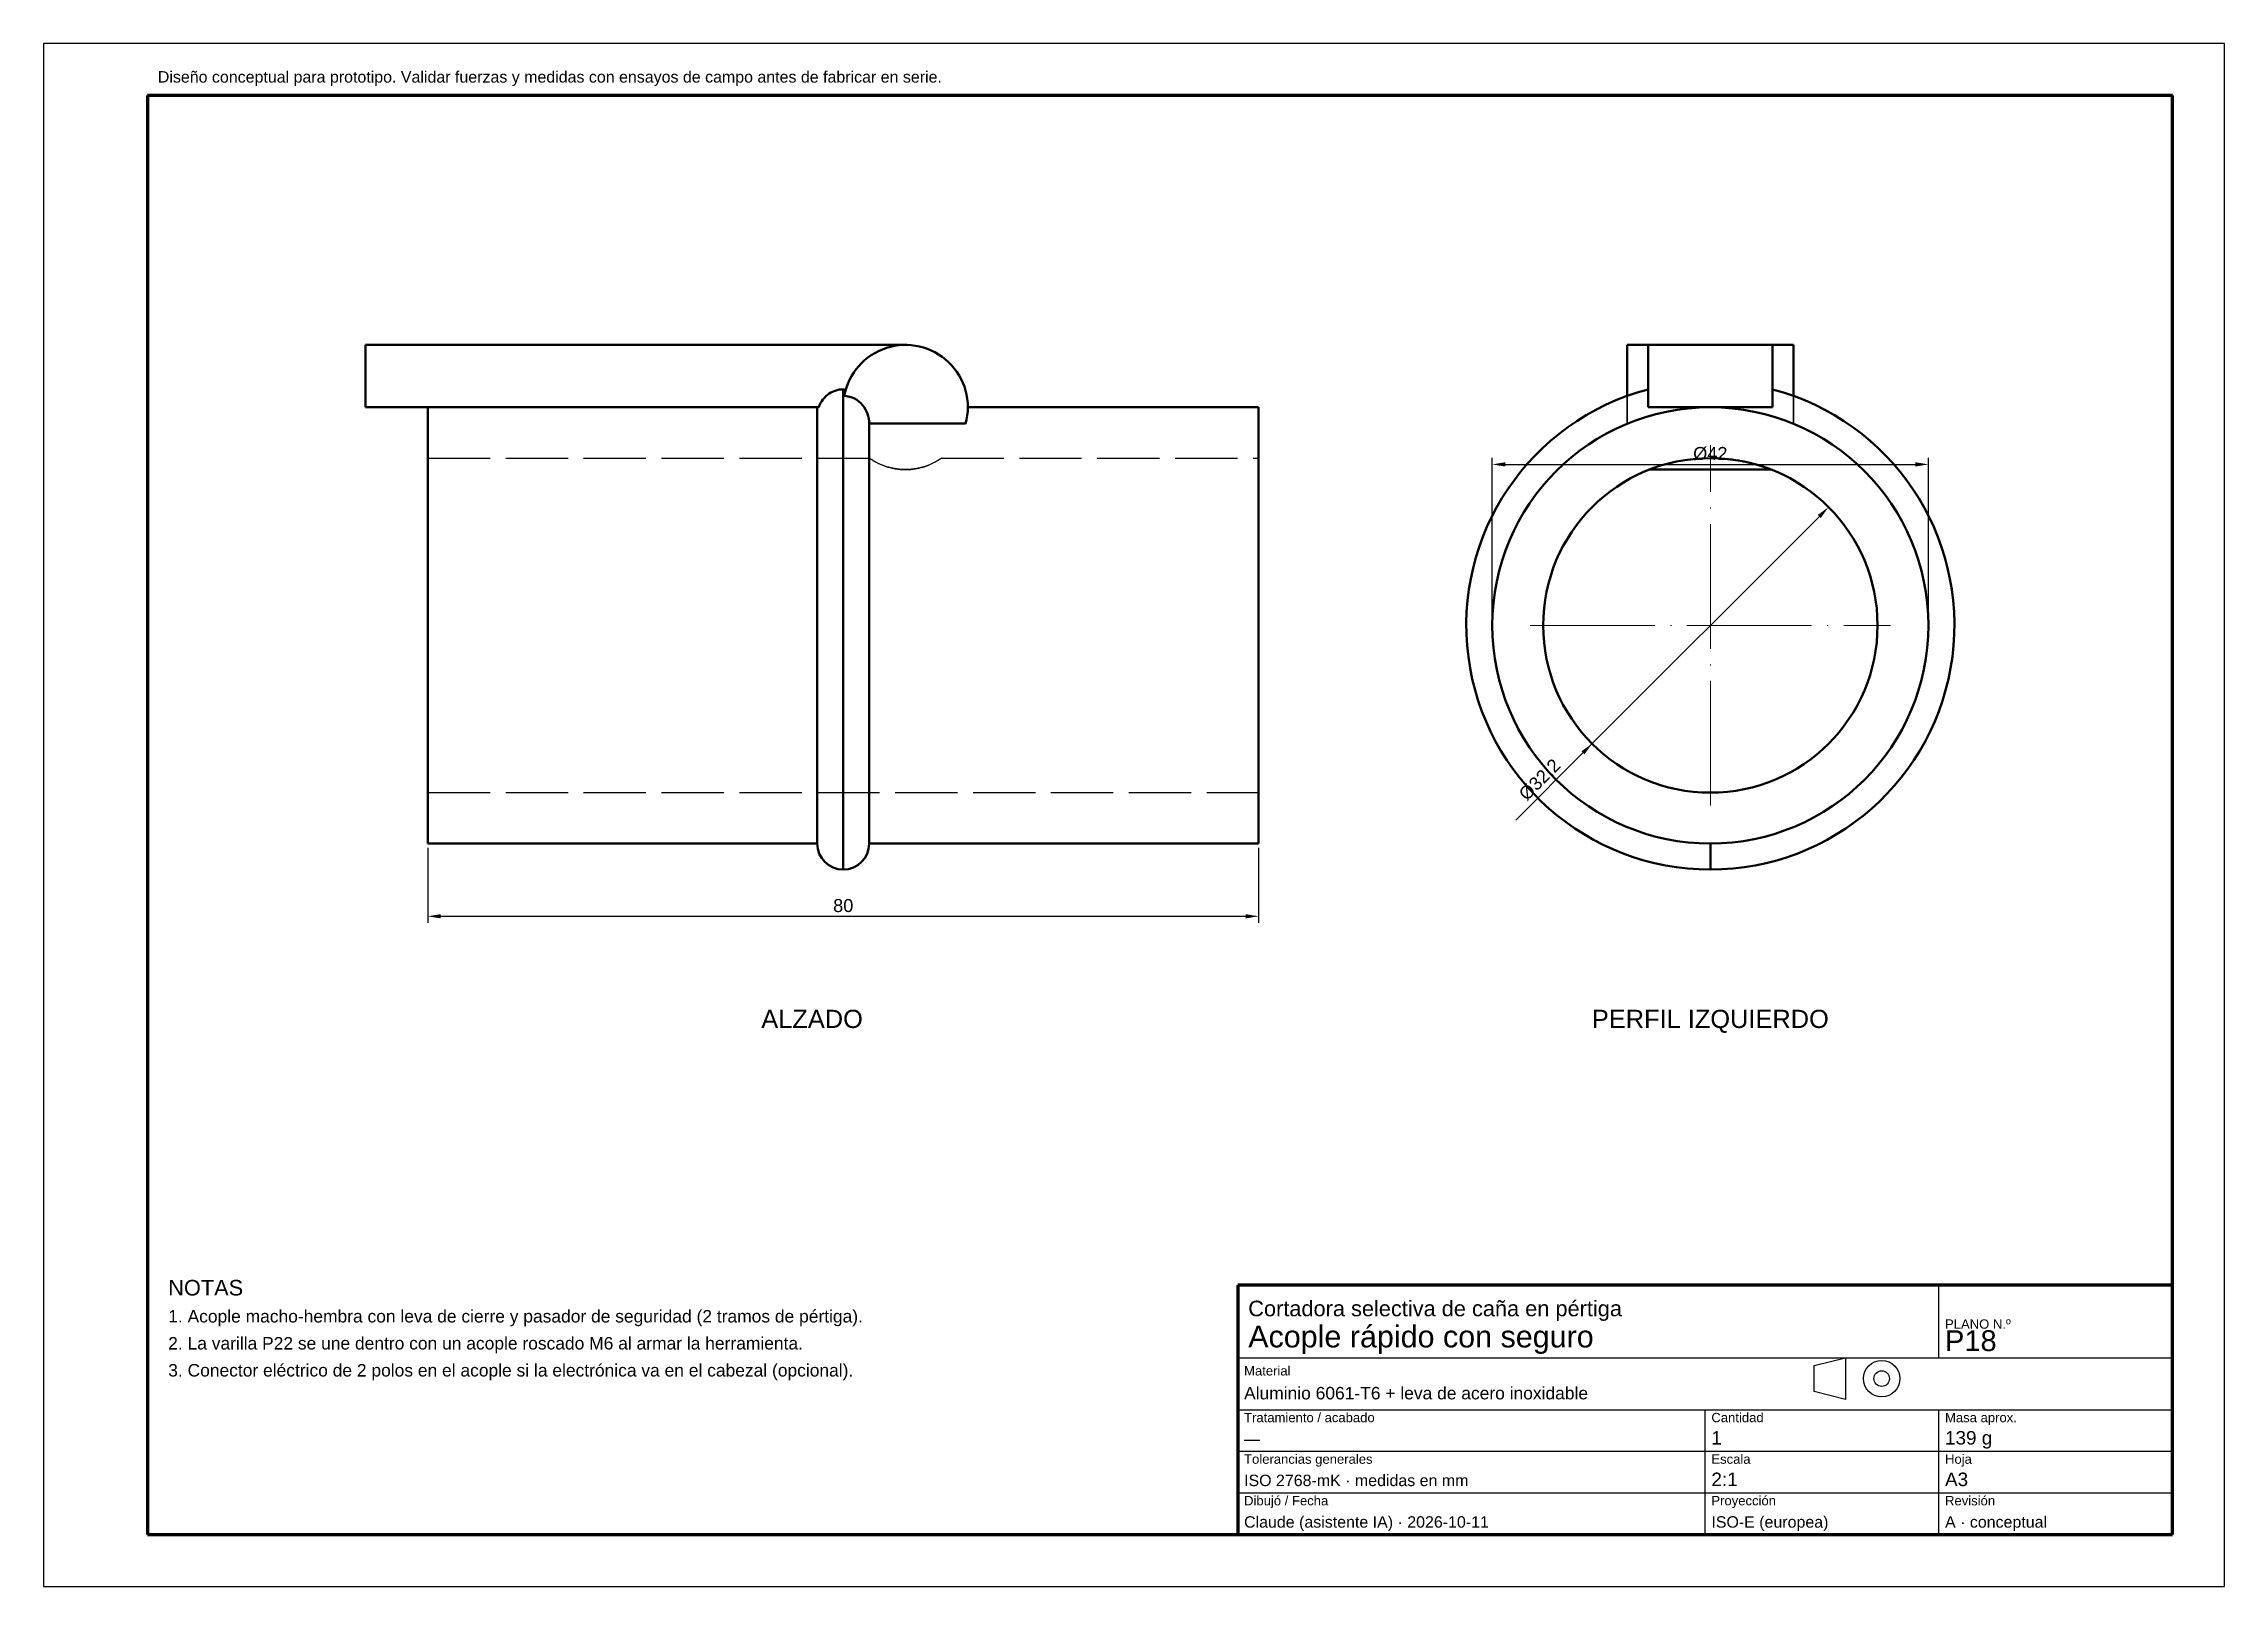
# Model space of a CAD drawing. Header units: millimetres. Extents: x 0 to 210, y 0 to 148.
import ezdxf
from ezdxf.enums import TextEntityAlignment as Align

# ---------------------------------------------------------------- set-up
doc = ezdxf.new("R2010")
doc.units = ezdxf.units.MM
doc.header["$LTSCALE"] = 0.5
doc.linetypes.add('ACAD_ISO02W100', pattern=[15, 12, -3])
doc.linetypes.add('ACAD_ISO04W100', pattern=[30, 24, -3, 0, -3])
for name, color, linetype, lineweight in [('COTAS', 4, 'Continuous', 18), ('EJES', 1, 'ACAD_ISO04W100', 18), ('MARCO', 7, 'Continuous', 70), ('OCULTAS', 8, 'ACAD_ISO02W100', 25), ('TEXTO', 7, 'Continuous', 25), ('VISIBLE', 7, 'Continuous', 50)]:
    doc.layers.add(name, color=color, linetype=linetype, lineweight=lineweight)
doc.styles.get("Standard").update_dxf_attribs({"font": 'arial.ttf'})
doc.dimstyles.new('ISO25', dxfattribs={"dimscale": 0.5, "dimtxt": 2.5, "dimasz": 2.5, "dimexe": 1.25, "dimexo": 0.8, "dimgap": 0.8, "dimtad": 1, "dimdec": 1, "dimtxsty": 'Standard', "dimcen": 2.5, "dimclrd": 4, "dimclre": 4, "dimclrt": 7, "dimazin": 3, "dimtfac": 1, "dimtmove": 0, "dimatfit": 3})

msp = doc.modelspace()

# ---------------------------------------------------------------- linework, layer by layer
at = {"layer": 'EJES'}
for p, q in [((160.5, 75.15), (160.5, 109.85)), ((143.15, 92.5), (177.85, 92.5))]:
    msp.add_line(p, q, dxfattribs=at)
at = {"layer": 'MARCO'}
for p, q in [((205, 143.5), (10, 143.5)), ((10, 143.5), (10, 5)), ((205, 5), (205, 143.5)), ((205, 29), (115, 29)), ((115, 29), (115, 5)), ((205, 5), (205, 29)), ((10, 5), (205, 5)), ((115, 5), (205, 5))]:
    msp.add_line(p, q, dxfattribs=at)
at = {"layer": 'OCULTAS'}
for p, q in [((31, 113.5), (31, 119.5)), ((31, 119.5), (83, 119.5)), ((166.5, 119.5), (154.5, 119.5)), ((31, 113.5), (74.65, 113.5)), ((37, 113.5), (74.5, 113.5)), ((79.5, 111.92), (88.79, 111.92)), ((37, 108.6), (79.54, 108.6)), ((86.46, 108.6), (117, 108.6)), ((37, 76.4), (117, 76.4))]:
    msp.add_line(p, q, dxfattribs=at)
for radius in [21, 16.1]:
    msp.add_circle((160.5, 92.5), radius, dxfattribs=at)
for centre, radius, start, end in [((83, 113.5), 6, -15.3027, 169.4921), ((83, 113.5), 6, 90, 163.4576), ((83, 113.5), 6, 90, 163.4576), ((160.5, 92.5), 21, -270, -90), ((160.5, 92.5), 21, -90, 90), ((160.5, 92.5), 21, -247.6073, -90), ((160.5, 92.5), 21, -90, 67.6073)]:
    msp.add_arc(centre, radius, start, end, dxfattribs=at)
for points, degree, knots in [([(152.5, 111.92), (152.5, 112.69), (152.5, 114.26), (152.5, 115.03), (152.5, 115.78), (152.5, 116.48), (152.5, 117.14), (152.5, 117.73), (152.5, 118.25), (152.5, 118.69), (152.5, 119.04), (152.5, 119.29), (152.5, 119.45), (152.5, 119.5)], 1, [0, 0, 0.131277, 0.393831, 0.525108, 0.656385, 0.787662, 0.91894, 1.050217, 1.181494, 1.312771, 1.444048, 1.575325, 1.706602, 1.837879, 1.837879]), ([(74.65, 113.5), (74.52, 113.5), (74.51, 113.5), (74.5, 113.5), (74.5, 113.5), (74.5, 113.5), (74.5, 113.5)], 3, [0, 0, 0, 0, 0.645042, 0.645042, 0.645042, 1, 1, 1, 1]), ([(74.65, 113.5), (74.52, 113.5), (74.51, 113.5), (74.5, 113.5), (74.5, 113.5), (74.5, 113.5), (74.5, 113.5)], 3, [0, 0, 0, 0, 0.645042, 0.645042, 0.645042, 1, 1, 1, 1]), ([(74.65, 113.5), (74.83, 114.04), (75.19, 114.51), (75.66, 114.82), (76.06, 115.08), (76.53, 115.22), (77, 115.22)], 3, [0, 0, 0, 0, 0.543657, 0.543657, 0.543657, 1, 1, 1, 1]), ([(77.1, 114.59), (77.78, 114.57), (78.44, 114.23), (78.87, 113.69), (79.28, 113.2), (79.5, 112.56), (79.5, 111.92)], 3, [0, 0, 0, 0, 0.51725, 0.51725, 0.51725, 1, 1, 1, 1]), ([(88.79, 111.92), (88.93, 112.45), (88.97, 112.84), (88.99, 113.11), (89, 113.37), (89, 113.5), (89, 113.5)], 3, [0, 0, 0, 0, 0.5, 0.5, 0.5, 1, 1, 1, 1]), ([(89, 113.5), (89, 113.5), (89, 113.37), (88.99, 113.11), (88.97, 112.84), (88.93, 112.45), (88.79, 111.92)], 3, [0, 0, 0, 0, 0.5, 0.5, 0.5, 1, 1, 1, 1]), ([(152.5, 114.59), (152.5, 114.57), (152.5, 114.23), (152.5, 113.69), (152.5, 113.2), (152.5, 112.56), (152.5, 111.92)], 3, [0, 0, 0, 0, 0.51725, 0.51725, 0.51725, 1, 1, 1, 1]), ([(152.5, 111.92), (153.79, 112.45), (155.12, 112.84), (156.46, 113.11), (157.8, 113.37), (159.15, 113.5), (160.5, 113.5), (161.85, 113.5), (163.2, 113.37), (164.54, 113.11), (165.88, 112.84), (167.21, 112.45), (168.5, 111.92)], 3, [0, 0, 0, 0, 0.25, 0.25, 0.25, 0.5, 0.5, 0.5, 0.75, 0.75, 0.75, 1, 1, 1, 1]), ([(154.5, 113.5), (154.5, 114.04), (154.5, 114.51), (154.5, 114.82), (154.5, 115.08), (154.5, 115.22), (154.5, 115.22)], 3, [0, 0, 0, 0, 0.543657, 0.543657, 0.543657, 1, 1, 1, 1]), ([(166.5, 113.5), (166.5, 114.04), (166.5, 114.51), (166.5, 114.82), (166.5, 115.08), (166.5, 115.22), (166.5, 115.22)], 3, [0, 0, 0, 0, 0.543657, 0.543657, 0.543657, 1, 1, 1, 1]), ([(168.5, 114.59), (168.5, 114.57), (168.5, 114.23), (168.5, 113.69), (168.5, 113.2), (168.5, 112.56), (168.5, 111.92)], 3, [0, 0, 0, 0, 0.51725, 0.51725, 0.51725, 1, 1, 1, 1]), ([(86.46, 108.6), (86.46, 108.6), (86.4, 108.56), (86.27, 108.47), (86.14, 108.39), (85.94, 108.26), (85.63, 108.11), (85.31, 107.95), (84.87, 107.77), (84.27, 107.64), (83.89, 107.55), (83.45, 107.5), (83, 107.5), (82.55, 107.5), (82.1, 107.55), (81.71, 107.64), (81.13, 107.77), (80.69, 107.95), (80.38, 108.1), (80.23, 108.18), (80.1, 108.25), (80, 108.31), (79.67, 108.5), (79.54, 108.6), (79.54, 108.6)], 3, [0, 0, 0, 0, 0.0679276, 0.0679276, 0.0679276, 0.1358551, 0.1358551, 0.1358551, 0.205277, 0.205277, 0.205277, 0.2500472, 0.2500472, 0.2500472, 0.2952974, 0.2952974, 0.2952974, 0.3640008, 0.3640008, 0.3640008, 0.3968934, 0.3968934, 0.3968934, 0.500187, 0.500187, 0.500187, 0.500187]), ([(79.54, 108.6), (79.54, 108.6), (79.61, 108.54), (79.78, 108.44), (79.91, 108.35), (80.1, 108.24), (80.38, 108.1), (80.69, 107.95), (81.13, 107.77), (81.71, 107.64), (82.1, 107.55), (82.55, 107.5), (83, 107.5), (83.45, 107.5), (83.89, 107.55), (84.27, 107.64), (84.87, 107.77), (85.31, 107.95), (85.63, 108.11), (85.94, 108.26), (86.14, 108.39), (86.27, 108.47), (86.4, 108.56), (86.46, 108.6), (86.46, 108.6)], 3, [0, 0, 0, 0, 0.152215, 0.152215, 0.152215, 0.272328, 0.272328, 0.272328, 0.409673, 0.409673, 0.409673, 0.500132, 0.500132, 0.500132, 0.589632, 0.589632, 0.589632, 0.728413, 0.728413, 0.728413, 0.864206, 0.864206, 0.864206, 1, 1, 1, 1]), ([(166.35, 107.5), (166.35, 107.5), (166.21, 107.55), (165.98, 107.64), (165.62, 107.77), (165.07, 107.95), (164.47, 108.1), (164.18, 108.18), (163.87, 108.25), (163.56, 108.31), (162.58, 108.5), (161.54, 108.6), (160.5, 108.6), (159.73, 108.6), (158.97, 108.54), (158.22, 108.44), (157.64, 108.35), (157.06, 108.24), (156.53, 108.1), (155.93, 107.95), (155.38, 107.77), (155.02, 107.64), (154.79, 107.55), (154.65, 107.5), (154.65, 107.5)], 3, [0, 0, 0, 0, 0.09048, 0.09048, 0.09048, 0.227856, 0.227856, 0.227856, 0.293626, 0.293626, 0.293626, 0.500167, 0.500167, 0.500167, 0.652291, 0.652291, 0.652291, 0.772332, 0.772332, 0.772332, 0.909595, 0.909595, 0.909595, 1, 1, 1, 1]), ([(154.65, 107.5), (154.65, 107.5), (154.79, 107.55), (155.02, 107.64), (155.37, 107.77), (155.93, 107.95), (156.54, 108.11), (157.14, 108.26), (157.79, 108.39), (158.46, 108.47), (159.13, 108.56), (159.81, 108.6), (160.5, 108.6)], 3, [0, 0, 0, 0, 0.179047, 0.179047, 0.179047, 0.456682, 0.456682, 0.456682, 0.728341, 0.728341, 0.728341, 1, 1, 1, 1]), ([(160.5, 69), (160.5, 69.01), (160.5, 69.02), (160.5, 69.04), (160.5, 69.06), (160.5, 69.1), (160.5, 69.14), (160.5, 69.19), (160.5, 69.25), (160.5, 69.32), (160.5, 69.38), (160.5, 69.46), (160.5, 69.55), (160.5, 69.64), (160.5, 69.73), (160.5, 69.84), (160.5, 69.94), (160.5, 70.06), (160.5, 70.17), (160.5, 70.29), (160.5, 70.42), (160.5, 70.54), (160.5, 70.67), (160.5, 70.81), (160.5, 70.94), (160.5, 71.22), (160.5, 71.5)], 2, [0, 0, 0, 0.1122, 0.1122, 0.224399, 0.224399, 0.336599, 0.336599, 0.448799, 0.448799, 0.560999, 0.560999, 0.673198, 0.673198, 0.785398, 0.785398, 0.897598, 0.897598, 1.009798, 1.009798, 1.121997, 1.121997, 1.234197, 1.234197, 1.346397, 1.346397, 1.570796, 1.570796, 1.570796])]:
    msp.add_open_spline(points, degree=degree, knots=knots, dxfattribs=at)
for points, degree in [([(154.5, 119.5), (154.5, 119.47), (154.5, 119.4), (154.5, 119.27), (154.5, 119.1), (154.5, 118.88), (154.5, 118.62), (154.5, 118.31), (154.5, 117.96), (154.5, 117.57), (154.5, 117.16), (154.5, 116.7), (154.5, 116.23), (154.5, 115.73), (154.5, 115.21)], 1), ([(166.5, 119.5), (166.5, 119.47), (166.5, 119.4), (166.5, 119.27), (166.5, 119.1), (166.5, 118.88), (166.5, 118.62), (166.5, 118.31), (166.5, 117.96), (166.5, 117.57), (166.5, 117.16), (166.5, 116.7), (166.5, 116.23), (166.5, 115.73), (166.5, 115.21)], 1), ([(168.5, 111.92), (168.5, 112.69), (168.5, 113.47), (168.5, 114.26), (168.5, 115.03), (168.5, 115.78), (168.5, 116.48), (168.5, 117.14), (168.5, 117.73), (168.5, 118.25), (168.5, 118.69), (168.5, 119.04), (168.5, 119.29), (168.5, 119.45), (168.5, 119.5)], 1), ([(37, 71.5), (37, 72.03), (37, 73.58), (37, 76.08), (37, 79.41), (37, 83.39), (37, 87.83), (37, 92.5), (37, 97.17), (37, 101.61), (37, 105.59), (37, 108.92), (37, 111.42), (37, 112.97), (37, 113.5)], 1), ([(74.5, 71.5), (74.5, 72.03), (74.5, 73.58), (74.5, 76.08), (74.5, 79.41), (74.5, 83.39), (74.5, 87.83), (74.5, 92.5), (74.5, 97.17), (74.5, 101.61), (74.5, 105.59), (74.5, 108.92), (74.5, 111.42), (74.5, 112.97), (74.5, 113.5)], 1), ([(77, 69), (77, 69.5), (77, 70.97), (77, 73.34), (77, 76.53), (77, 80.4), (77, 84.77), (77, 89.47), (77, 94.3), (77, 99.06), (77, 103.53), (77, 107.54), (77, 110.92), (77, 113.51), (77, 115.22)], 1), ([(77, 115.22), (77.12, 115.22), (77.25, 115.21)], 2), ([(77.1, 114.59), (77.17, 114.95), (77.25, 115.21)], 2), ([(77.25, 115.21), (77.17, 114.97), (77.11, 114.63)], 2), ([(117, 71.5), (117, 72.03), (117, 73.58), (117, 76.08), (117, 79.41), (117, 83.39), (117, 87.83), (117, 92.5), (117, 97.17), (117, 101.61), (117, 105.59), (117, 108.92), (117, 111.42), (117, 112.97), (117, 113.5)], 1), ([(152.5, 114.59), (153.49, 114.95), (154.5, 115.21)], 2), ([(152.5, 114.6), (152.5, 114.59)], 1), ([(154.5, 115.22), (154.5, 115.22), (154.5, 115.21)], 2), ([(154.5, 113.5), (156.49, 113.5), (158.5, 113.5), (160.5, 113.5)], 3), ([(166.5, 113.5), (164.51, 113.5), (162.5, 113.5), (160.5, 113.5)], 3), ([(166.5, 115.22), (166.5, 115.22), (166.5, 115.21)], 2), ([(166.5, 115.21), (167.51, 114.95), (168.5, 114.59)], 2), ([(168.5, 114.6), (168.5, 114.59)], 1), ([(79.5, 71.5), (79.5, 71.9), (79.5, 73.1), (79.5, 75.04), (79.5, 77.66), (79.5, 80.84), (79.5, 84.48), (79.5, 88.42), (79.5, 92.52), (79.5, 96.62), (79.5, 100.56), (79.5, 104.19), (79.5, 107.37), (79.5, 109.98), (79.5, 111.92)], 1), ([(37, 76.4), (37, 76.8), (37, 77.99), (37, 79.91), (37, 82.46), (37, 85.51), (37, 88.92), (37, 92.5), (37, 96.08), (37, 99.49), (37, 102.54), (37, 105.09), (37, 107.01), (37, 108.2), (37, 108.6)], 1), ([(37, 108.6), (37, 108.2), (37, 107.01), (37, 105.09), (37, 102.54), (37, 99.49), (37, 96.08), (37, 92.5), (37, 88.92), (37, 85.51), (37, 82.46), (37, 79.91), (37, 77.99), (37, 76.8), (37, 76.4)], 1), ([(117, 76.4), (117, 76.8), (117, 77.99), (117, 79.91), (117, 82.46), (117, 85.51), (117, 88.92), (117, 92.5), (117, 96.08), (117, 99.49), (117, 102.54), (117, 105.09), (117, 107.01), (117, 108.2), (117, 108.6)], 1), ([(117, 108.6), (117, 108.2), (117, 107.01), (117, 105.09), (117, 102.54), (117, 99.49), (117, 96.08), (117, 92.5), (117, 88.92), (117, 85.51), (117, 82.46), (117, 79.91), (117, 77.99), (117, 76.8), (117, 76.4)], 1), ([(163.26, 108.36), (163.45, 108.33), (163.63, 108.29)], 2), ([(163.71, 108.28), (163.91, 108.24), (164.11, 108.19)], 2)]:
    msp.add_open_spline(points, degree=degree, dxfattribs=at)
at = {"layer": 'TEXTO'}
for p, q in [((210, 148.5), (0, 148.5)), ((0, 148.5), (0, 0)), ((210, 0), (210, 148.5)), ((182.5, 22), (182.5, 29)), ((115, 22), (205, 22)), ((170.5, 21.25), (173.5, 22)), ((170.5, 18.75), (170.5, 21.25)), ((173.5, 22), (173.5, 18)), ((115, 17), (205, 17)), ((160, 5), (160, 17)), ((173.5, 18), (170.5, 18.75)), ((182.5, 5), (182.5, 17)), ((115, 13), (205, 13)), ((115, 9), (205, 9)), ((0, 0), (210, 0))]:
    msp.add_line(p, q, dxfattribs=at)
for radius in [1.75, 0.75]:
    msp.add_circle((177, 20), radius, dxfattribs=at)
at = {"layer": 'VISIBLE'}
for p, q in [((31, 119.5), (83, 119.5)), ((31, 113.5), (31, 119.5)), ((152.5, 119.5), (154.5, 119.5)), ((166.5, 119.5), (154.5, 119.5)), ((154.5, 113.5), (154.5, 119.5)), ((166.5, 113.5), (166.5, 119.5)), ((166.5, 119.5), (168.5, 119.5)), ((31, 113.5), (74.65, 113.5)), ((89, 113.5), (117, 113.5)), ((166.5, 113.5), (154.5, 113.5)), ((79.5, 111.92), (88.79, 111.92)), ((154.65, 107.5), (166.35, 107.5)), ((37, 71.5), (74.5, 71.5)), ((79.5, 71.5), (117, 71.5))]:
    msp.add_line(p, q, dxfattribs=at)
msp.add_circle((160.5, 92.5), 16.1, dxfattribs=at)
for centre, radius, start, end in [((83, 113.5), 6, -15.3027, 169.4921), ((160.5, 92.5), 23.5, -255.2075, -90), ((160.5, 92.5), 21, -270, -90), ((160.5, 92.5), 23.5, -450, -284.7925), ((160.5, 92.5), 21, -450, -270), ((77, 71.5), 2.5, 180, 270), ((77, 71.5), 2.5, -90, 0)]:
    msp.add_arc(centre, radius, start, end, dxfattribs=at)
for points, degree in [([(152.5, 119.5), (152.5, 119.47), (152.5, 119.38), (152.5, 119.24), (152.5, 119.03), (152.5, 118.78), (152.5, 118.47), (152.5, 118.11), (152.5, 117.71), (152.5, 117.27), (152.5, 116.79), (152.5, 116.28), (152.5, 115.74), (152.5, 115.17), (152.5, 114.6)], 1), ([(168.5, 119.5), (168.5, 119.47), (168.5, 119.38), (168.5, 119.24), (168.5, 119.03), (168.5, 118.78), (168.5, 118.47), (168.5, 118.11), (168.5, 117.71), (168.5, 117.27), (168.5, 116.79), (168.5, 116.28), (168.5, 115.74), (168.5, 115.17), (168.5, 114.6)], 1), ([(37, 113.5), (37, 112.97), (37, 111.42), (37, 108.92), (37, 105.59), (37, 101.61), (37, 97.17), (37, 92.5), (37, 87.83), (37, 83.39), (37, 79.41), (37, 76.08), (37, 73.58), (37, 72.03), (37, 71.5)], 1), ([(74.5, 113.5), (74.5, 112.97), (74.5, 111.42), (74.5, 108.92), (74.5, 105.59), (74.5, 101.61), (74.5, 97.17), (74.5, 92.5), (74.5, 87.83), (74.5, 83.39), (74.5, 79.41), (74.5, 76.08), (74.5, 73.58), (74.5, 72.03), (74.5, 71.5)], 1), ([(77, 115.22), (77.12, 115.22), (77.25, 115.21)], 2), ([(77, 115.22), (77, 113.51), (77, 110.92), (77, 107.54), (77, 103.53), (77, 99.06), (77, 94.3), (77, 89.47), (77, 84.77), (77, 80.4), (77, 76.53), (77, 73.34), (77, 70.97), (77, 69.5), (77, 69)], 1), ([(77.11, 114.63), (77.1, 114.59)], 1), ([(117, 113.5), (117, 112.97), (117, 111.42), (117, 108.92), (117, 105.59), (117, 101.61), (117, 97.17), (117, 92.5), (117, 87.83), (117, 83.39), (117, 79.41), (117, 76.08), (117, 73.58), (117, 72.03), (117, 71.5)], 1), ([(160.5, 108.6), (161.43, 108.6), (162.37, 108.52), (163.26, 108.36)], 3), ([(163.63, 108.29), (163.71, 108.28)], 1)]:
    msp.add_open_spline(points, degree=degree, dxfattribs=at)
for points, degree, knots in [([(74.65, 113.5), (74.83, 114.04), (75.19, 114.51), (75.66, 114.82), (76.06, 115.08), (76.53, 115.22), (77, 115.22)], 3, [0, 0, 0, 0, 0.543657, 0.543657, 0.543657, 1, 1, 1, 1]), ([(77.1, 114.59), (77.78, 114.57), (78.44, 114.23), (78.87, 113.69), (79.28, 113.2), (79.5, 112.56), (79.5, 111.92)], 3, [0, 0, 0, 0, 0.51725, 0.51725, 0.51725, 1, 1, 1, 1]), ([(79.5, 111.92), (79.5, 109.98), (79.5, 107.37), (79.5, 104.19), (79.5, 100.56), (79.5, 96.62), (79.5, 88.42), (79.5, 84.48), (79.5, 80.84), (79.5, 77.66), (79.5, 75.04), (79.5, 73.1), (79.5, 71.9), (79.5, 71.5)], 1, [0, 0, 0.071429, 0.142857, 0.214286, 0.285714, 0.357143, 0.5, 0.571429, 0.642857, 0.714286, 0.785714, 0.857143, 0.928571, 1, 1]), ([(164.11, 108.19), (164.59, 108.08), (165.05, 107.95), (165.43, 107.83), (165.97, 107.65), (166.35, 107.5), (166.35, 107.5)], 3, [0, 0, 0, 0, 0.417891, 0.417891, 0.417891, 1, 1, 1, 1]), ([(160.5, 71.5), (160.5, 71.36), (160.5, 71.22), (160.5, 70.94), (160.5, 70.67), (160.5, 70.54), (160.5, 70.42), (160.5, 70.29), (160.5, 70.17), (160.5, 70.06), (160.5, 69.94), (160.5, 69.84), (160.5, 69.73), (160.5, 69.64), (160.5, 69.55), (160.5, 69.46), (160.5, 69.38), (160.5, 69.32), (160.5, 69.25), (160.5, 69.19), (160.5, 69.14), (160.5, 69.1), (160.5, 69.06), (160.5, 69.04), (160.5, 69.02), (160.5, 69.01), (160.5, 69)], 2, [0, 0, 0, 0.071429, 0.071429, 0.214286, 0.214286, 0.285714, 0.285714, 0.357143, 0.357143, 0.428571, 0.428571, 0.5, 0.5, 0.571429, 0.571429, 0.642857, 0.642857, 0.714286, 0.714286, 0.785714, 0.785714, 0.857143, 0.857143, 0.928571, 0.928571, 1, 1, 1])]:
    msp.add_open_spline(points, degree=degree, knots=knots, dxfattribs=at)

# ---------------------------------------------------------------- texts
at = {"layer": 'TEXTO'}
for s, height, p in [('Diseño conceptual para prototipo. Validar fuerzas y medidas con ensayos de campo antes de fabricar en serie.', 1.1, (11, 144.75)), ('NOTAS', 1.5, (12, 28)), ('Cortadora selectiva de caña en pértiga', 1.5, (116, 26)), ('1. Acople macho-hembra con leva de cierre y pasador de seguridad (2 tramos de pértiga).', 1.2, (12, 25.4)), ('Acople rápido con seguro', 2.1, (116, 23)), ('PLANO N.º', 0.9, (183.1, 24.8)), ('2. La varilla P22 se une dentro con un acople roscado M6 al armar la herramienta.', 1.2, (12, 22.8)), ('P18', 2, (183.1, 22.65)), ('3. Conector eléctrico de 2 polos en el acople si la electrónica va en el cabezal (opcional).', 1.2, (12, 20.2)), ('Material', 0.9, (115.6, 20.3)), ('Aluminio 6061-T6 + leva de acero inoxidable', 1.2, (115.6, 18)), ('Tratamiento / acabado', 0.9, (115.6, 15.8)), ('Cantidad', 0.9, (160.6, 15.8)), ('1', 1.3, (160.6, 13.65)), ('Masa aprox.', 0.9, (183.1, 15.8)), ('139 g', 1.3, (183.1, 13.65)), ('—', 1.1, (115.6, 13.65)), ('Tolerancias generales', 0.9, (115.6, 11.8)), ('Escala', 0.9, (160.6, 11.8)), ('Hoja', 0.9, (183.1, 11.8)), ('ISO 2768-mK · medidas en mm', 1.1, (115.6, 9.65)), ('2:1', 1.3, (160.6, 9.65)), ('A3', 1.3, (183.1, 9.65)), ('Dibujó / Fecha', 0.9, (115.6, 7.8)), ('Proyección', 0.9, (160.6, 7.8)), ('Revisión', 0.9, (183.1, 7.8)), ('Claude (asistente IA) · 2026-10-11', 1.1, (115.6, 5.65)), ('ISO-E (europea)', 1.1, (160.6, 5.65)), ('A · conceptual', 1.1, (183.1, 5.65))]:
    msp.add_text(s, height=height, dxfattribs=at).set_placement(p)
for s, p in [('ALZADO', (74, 55.5)), ('PERFIL IZQUIERDO', (160.5, 55.5))]:
    msp.add_text(s, height=1.75, dxfattribs=at).set_placement(p, align=Align.TOP_CENTER)

# ---------------------------------------------------------------- dimensions: what is measured, and where the dimension line sits
at = {"layer": 'COTAS'}
msp.add_linear_dim(base=(139.5, 108), p1=(139.5, 92.5), p2=(181.5, 92.5), text='%%c42', dimstyle='ISO25', dxfattribs=at).render()
msp.add_diameter_dim_2p(p1=(171.88, 103.88), p2=(149.12, 81.12), text='%%c32,2', dimstyle='ISO25', override={"dimtmove": 0}, dxfattribs=at).render()
msp.add_linear_dim(base=(37, 64.5), p1=(37, 71.5), p2=(117, 71.5), dimstyle='ISO25', dxfattribs=at).render()

doc.saveas('drawing.dxf')
